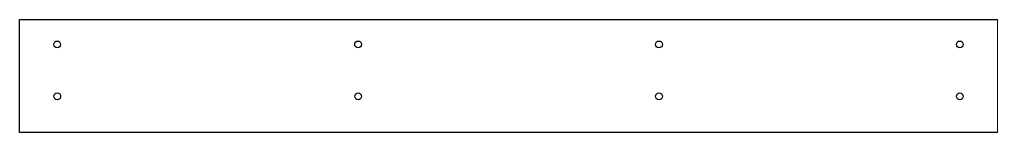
# Paper-space layout 'Layout1' of a CAD drawing. Header units: millimetres. Extents: x 0 to 257, y 83 to 112.
# The model-space entities are those that its viewports show. They can reach past a viewport. Long polylines and large blocks are cut down to what shows.
import ezdxf

# ---------------------------------------------------------------- set-up
doc = ezdxf.new("R2010")
doc.units = ezdxf.units.MM
doc.header["$LTSCALE"] = 10
doc.layers.add('BOLTS', color=6, linetype='Continuous')
doc.layers.add('MEMBERS', color=5, linetype='Continuous')

msp = doc.modelspace()

# ---------------------------------------------------------------- linework, layer by layer
at = {"layer": 'BOLTS', "color": 2, "linetype": 'Continuous'}
for centre in [(50, 42), (449.7, 42), (849.4, 42), (1249.1, 42), (50.1, -27), (449.8, -27), (849.4, -27), (1249.1, -27)]:
    msp.add_circle(centre, 4.5, dxfattribs=at)
at = {"layer": 'MEMBERS', "color": 3, "linetype": 'Continuous'}
for p, q in [((0, 75), (1299.1, 75)), ((0, -75), (0, 75)), ((1299.1, 75), (1299.1, -75)), ((1299.1, -75), (0, -75))]:
    msp.add_line(p, q, dxfattribs=at)

psp = doc.layouts.get("Layout1")

# ---------------------------------------------------------------- viewports
at = {"layer": '0'}
psp.add_viewport(center=(128.5, 97.5), size=(257, 29.6752), view_center_point=(649.53, 0), view_height=150, dxfattribs=at)

doc.saveas('drawing.dxf')
